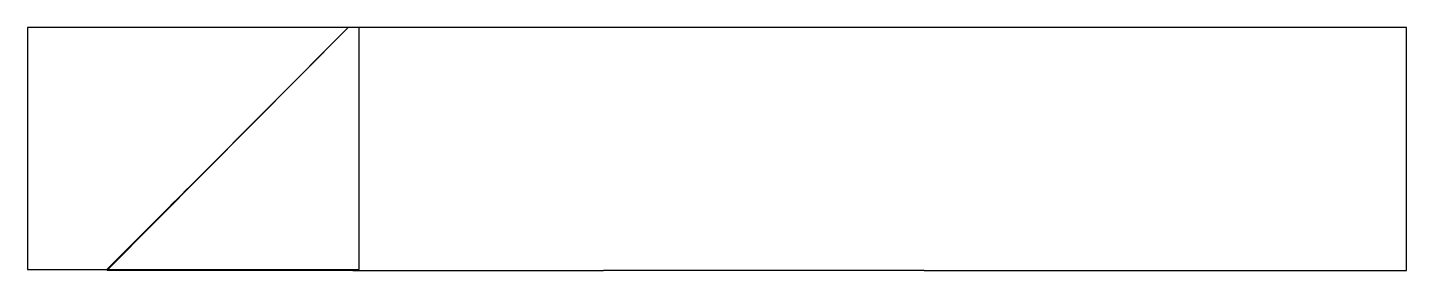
# Model space of a CAD drawing. Header units: millimetres. Extents: x -36.9 to 40.1, y 0 to 13.6.
import ezdxf

# ---------------------------------------------------------------- set-up
doc = ezdxf.new("R2010")
doc.units = ezdxf.units.MM
doc.layers.get('0').update_dxf_attribs({"linetype": 'CONTINUOUS'})

msp = doc.modelspace()

# ---------------------------------------------------------------- linework, layer by layer
msp.add_line((-18.974, 13.6), (-32.435, 0.011))
for points in [[(-18.365, 13.6), (-36.881, 13.6), (-36.881, 0.055), (-18.365, 0.055)], [(-32.453, 0.055), (-32.435, 0.011), (-18.726, 0.011), (-18.726, 0), (-4.716, 0), (-4.716, 0.011), (13.185, 0.011), (13.185, 0), (40.107, 0), (40.107, 13.6), (-18.974, 13.6), (-27.582, 4.95), (-27.807, 4.724), (-28.039, 4.491), (-28.277, 4.252), (-28.519, 4.008), (-28.764, 3.762), (-29.01, 3.515), (-29.256, 3.268)]]:
    msp.add_lwpolyline(points, close=True)

doc.saveas('drawing.dxf')
